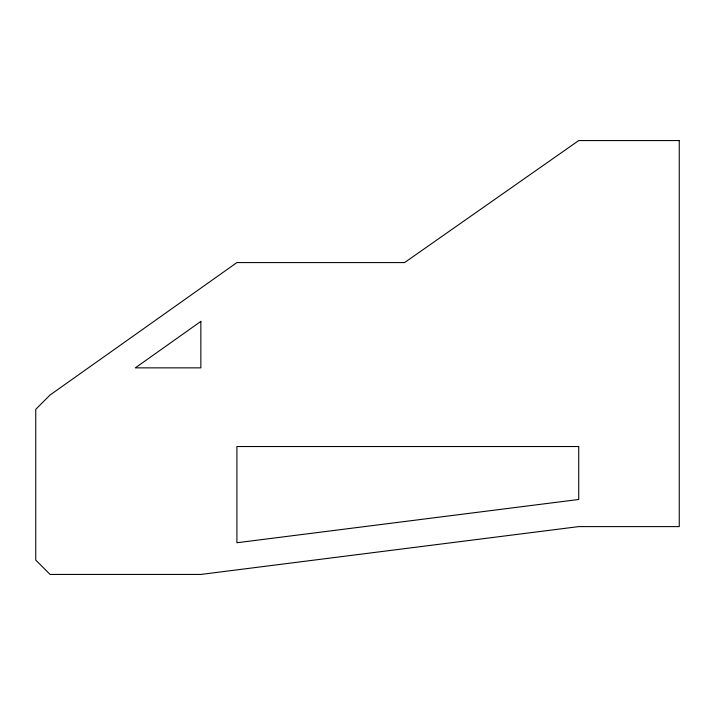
<?xml version="1.0" encoding="UTF-8"?>
<svg xmlns="http://www.w3.org/2000/svg" width="715" height="715" viewBox="0 0 715 715"><rect width="100%" height="100%" fill="white"/><g stroke="black" fill="none" stroke-linecap="round" stroke-linejoin="round"><path stroke-width="1.07" d="M578.73 446.526L578.721 499.481L236.915 542.748L236.915 446.526L578.73 446.526M679.25 140.56L679.25 526.606L578.721 526.606L200.852 574.44L50.104 574.44L35.75 560.086L35.75 409.338L50.104 394.984L236.915 262.575L404.601 262.575L578.73 140.569L679.25 140.569M200.852 321.393L135.314 367.859L200.861 367.859L200.852 321.393"/></g></svg>
